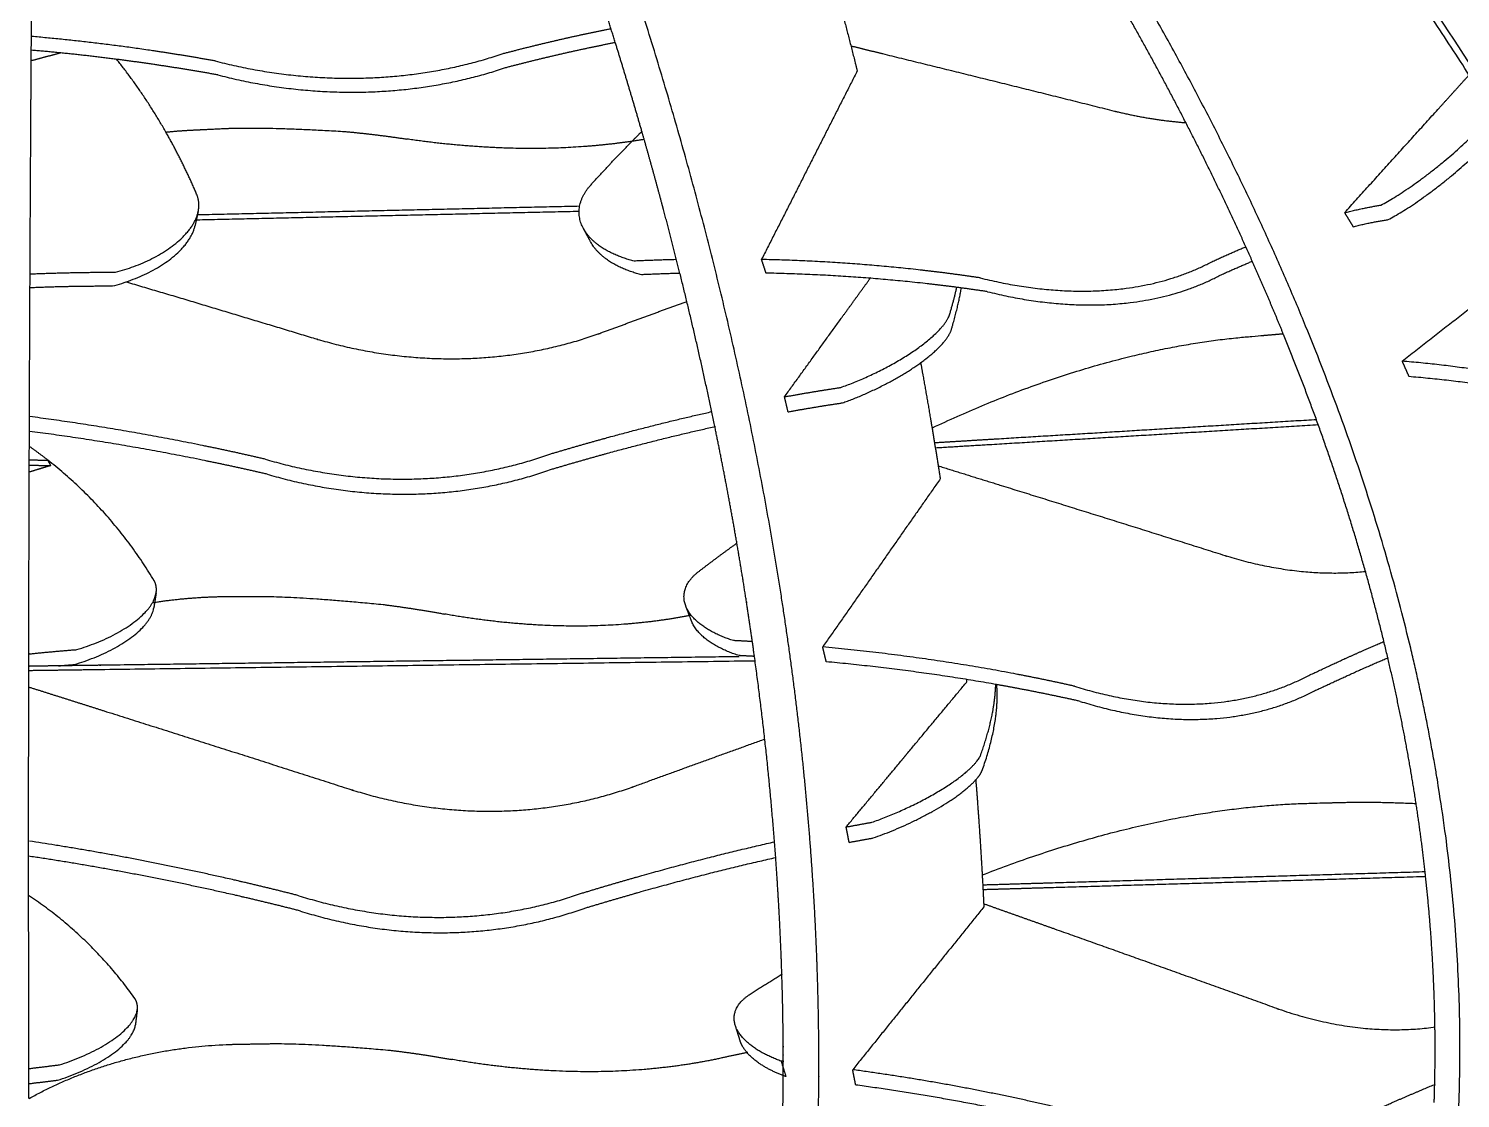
# Model space of a CAD drawing. Header units: metres. Extents: x -0.5 to 11.8, y -0.3 to 7.4.
# Drawn here: x 6.19 to 6.947, y 5.138 to 5.704 of the extents above; entities that cross this region are included whole.
import ezdxf

# ---------------------------------------------------------------- set-up
doc = ezdxf.new("R2010")
doc.units = ezdxf.units.M
doc.header["$MEASUREMENT"] = 0
doc.layers.add('ΣΧΕΔΙΑ', color=140, linetype='Continuous')

msp = doc.modelspace()

# ---------------------------------------------------------------- linework, layer by layer
at = {"layer": 'ΣΧΕΔΙΑ'}
for points, weights, degree in [([(7.05746, 5.47379), (6.95143, 5.74423), (6.72159, 5.99057), (6.49297, 6.15838)], [9.20112564949, 9.23389462742, 9.26578154278, 9.28862704031], 3), ([(6.58797, 5.40352), (6.54722, 5.666), (6.44703, 5.92658), (6.34191, 6.12004)], [10.1652441462, 10.0903031654, 9.85709515238, 9.61318551328], 3), ([(6.92077, 5.37602), (6.8779, 5.55503), (6.78546, 5.72993), (6.67302, 5.88365)], [9.74329590959, 9.73110952285, 9.67744523518, 9.60541447243], 3), ([(6.50013, 5.69646), (6.49405, 5.71597), (6.48775, 5.73532), (6.48123, 5.75449)], [10.0330313312, 10.0193755464, 10.0050966454, 9.99026533578], 3), ([(6.19134, 5.69232), (6.19143, 5.70556), (6.19152, 5.71873), (6.19161, 5.73183)], [10.1505659956, 10.1394272749, 10.1279569882, 10.1161813534], 3), ([(6.837, 5.58076), (6.81528, 5.62958), (6.79052, 5.67755), (6.76338, 5.7243)], [9.73746851796, 9.72585244344, 9.71163731799, 9.69534687801], 3), ([(6.51421, 5.64938), (6.50968, 5.66517), (6.50498, 5.68086), (6.50013, 5.69646)], [10.0646115995, 10.0545088933, 10.0439700231, 10.0330313312], 3), ([(6.62473, 5.69462), (6.63027, 5.69326), (6.63583, 5.6919), (6.64138, 5.69053)], [10.3468161628, 10.3416249949, 10.3364338273, 10.3312426601], 3), ([(6.19097, 5.63023), (6.19108, 5.65107), (6.19121, 5.67178), (6.19134, 5.69232)], [10.2000351455, 10.1844132981, 10.167890699, 10.1505659956], 3), ([(6.23652, 5.68748), (6.21398, 5.69038), (6.1915, 5.6923)], [10.2306476134, 10.2117974029, 10.2035858951], 2), ([(6.20692, 5.69087), (6.2018, 5.68951), (6.19669, 5.68815), (6.19158, 5.68679)], [10.5296573678, 10.5292232161, 10.5287890644, 10.5283549129], 3), ([(6.2625, 5.64903), (6.25079, 5.6696), (6.23648, 5.68749)], [10.1538746453, 10.0506019389, 10.0114869126], 2), ([(6.28855, 5.68662), (6.36852, 5.66593), (6.44082, 5.69055)], [10.2446346709, 9.64796441156, 10.1843980483], 2), ([(6.64138, 5.69053), (6.68198, 5.68055), (6.72288, 5.6705), (6.76409, 5.66014)], [10.3312426601, 10.2934605951, 10.2556785355, 10.2180824785], 3), ([(6.28991, 5.67925), (6.36982, 5.65857), (6.44208, 5.68313)], [10.2517713986, 9.65469089821, 10.1915347759], 2), ([(6.62808, 5.68137), (6.61559, 5.65676), (6.60301, 5.63196)], [10.3208744086, 10.2812368696, 10.2415993306], 2), ([(6.93591, 5.66184), (6.94382, 5.67059), (6.95171, 5.67932)], [9.79379452453, 9.80163050347, 9.80946648242], 2), ([(6.76409, 5.66014), (6.76474, 5.65998), (6.7654, 5.65982)], [10.2180824785, 10.2174354972, 10.2168813502], 2), ([(6.76547, 5.65981), (6.78409, 5.65534), (6.80197, 5.654)], [10.205474205, 10.0353109898, 9.94578963565], 2), ([(6.88577, 5.6064), (6.9109, 5.63419), (6.93591, 5.66184)], [9.7444220172, 9.76910827086, 9.79379452453], 2), ([(6.90502, 5.61037), (6.94077, 5.62947), (6.96405, 5.65886)], [9.67869725663, 6.79863666423, 9.65449346174], 2), ([(6.27901, 5.61565), (6.27163, 5.63302), (6.2625, 5.64903)], [10.3579828479, 10.2357605881, 10.1538746453], 2), ([(6.35719, 5.64932), (6.37342, 5.64784), (6.38996, 5.64532)], [10.1307275912, 10.0070182093, 9.92033134733], 2), ([(6.50909, 5.64424), (6.5117, 5.64689), (6.51435, 5.64951)], [10.1163091569, 10.1003928372, 10.0853901316], 2), ([(6.52493, 5.61077), (6.52147, 5.62369), (6.5179, 5.63657), (6.51421, 5.64938)], [10.0883641895, 10.0807478752, 10.0728238385, 10.0646115995], 3), ([(6.90893, 5.60275), (6.94468, 5.6218), (6.96794, 5.6512)], [9.68364970295, 6.8021385726, 9.65944590806], 2), ([(6.48664, 5.62044), (6.4976, 5.63262), (6.50909, 5.64424)], [10.2751001652, 10.1867557945, 10.1163091569], 2), ([(6.19033, 5.49081), (6.19049, 5.53777), (6.19071, 5.58435), (6.19097, 5.63023)], [10.2894202975, 10.2647455806, 10.2345945175, 10.2000351455], 3), ([(6.60301, 5.63196), (6.5903, 5.60689), (6.57748, 5.58164)], [10.2415993306, 10.2018560338, 10.162112737], 2), ([(6.48329, 5.59803), (6.47716, 5.60934), (6.48664, 5.62044)], [8.73778617887, 8.79886204427, 10.2751001652], 2), ([(6.27956, 5.60683), (6.28059, 5.61148), (6.27901, 5.61565)], [9.34386814159, 9.71941759934, 10.3579828479], 2), ([(6.52566, 5.60803), (6.52542, 5.60894), (6.52517, 5.60986), (6.52493, 5.61077)], [10.0899701585, 10.089436369, 10.0889010437, 10.0883641895], 3), ([(6.88577, 5.6064), (6.89596, 5.60899), (6.90502, 5.61037)], [9.71550742327, 9.69113259561, 9.67869725663], 2), ([(6.23591, 5.5749), (6.27473, 5.58509), (6.27956, 5.60683)], [10.3004758705, 7.91292548952, 9.34386814159], 2), ([(6.27956, 5.60683), (6.27875, 5.6032), (6.27795, 5.59958)], [9.34386814159, 9.34710798785, 9.35034783411], 2), ([(6.48107, 5.60703), (6.37954, 5.60474), (6.27881, 5.60247)], [10.4590710077, 10.5001717058, 10.5412724039], 2), ([(6.48134, 5.60978), (6.37989, 5.60748), (6.27922, 5.6052)], [10.4682915146, 10.5094004253, 10.550509336], 2), ([(6.53435, 5.57432), (6.53154, 5.5856), (6.52864, 5.59684), (6.52566, 5.60803)], [10.1089594485, 10.1028705685, 10.0965365632, 10.0899701585], 3), ([(6.88577, 5.6064), (6.88729, 5.60394), (6.88881, 5.60147), (6.89033, 5.599)], [9.7444220172, 9.74536854812, 9.74631468919, 9.74726043961], 3), ([(6.89033, 5.599), (6.90016, 5.60144), (6.90893, 5.60275)], [9.71887668794, 9.69567143542, 9.68364970295], 2), ([(6.23432, 5.56764), (6.27312, 5.57782), (6.27795, 5.59958)], [10.3076473375, 7.91843314748, 9.35034783411], 2), ([(6.48719, 5.59083), (6.48524, 5.59443), (6.48329, 5.59803)], [8.74201392615, 8.73990005251, 8.73778617887], 2), ([(6.51012, 5.58079), (6.48987, 5.58589), (6.48329, 5.59803)], [10.1917181082, 8.67318733464, 8.73778617887], 2), ([(6.51402, 5.57357), (6.49378, 5.57868), (6.48719, 5.59083)], [10.1966705545, 8.67739418087, 8.74201392615], 2), ([(6.81617, 5.58075), (6.82515, 5.58485), (6.83368, 5.58843)], [9.93173312823, 9.90797973992, 9.88986507553], 2), ([(6.91621, 5.52786), (6.94482, 5.55022), (6.97326, 5.57245), (7.00155, 5.59456)], [9.7595043346, 9.78646860509, 9.81343287558, 9.84039714607], 3), ([(6.53253, 5.58158), (6.52134, 5.58131), (6.51012, 5.58079)], [10.1649496331, 10.1770143716, 10.1917181082], 2), ([(6.57989, 5.57443), (6.57909, 5.57683), (6.57829, 5.57923), (6.57748, 5.58164)], [10.1678007804, 10.165905382, 10.1640093672, 10.162112737], 3), ([(6.69318, 5.5719), (6.76603, 5.55378), (6.81617, 5.58075)], [10.0917552194, 9.45050995889, 9.93173312823], 2), ([(6.82003, 5.57334), (6.82878, 5.57732), (6.83711, 5.5808)], [9.93668557455, 9.91353385963, 9.89574103732], 2), ([(6.85335, 5.54241), (6.84811, 5.55524), (6.84266, 5.56803), (6.837, 5.58076)], [9.74602511292, 9.7433562502, 9.740500946, 9.73746851796], 3), ([(6.19067, 5.57401), (6.21341, 5.57498), (6.23591, 5.5749)], [10.2869433795, 10.2881012875, 10.3004758705], 2), ([(6.53436, 5.5743), (6.52421, 5.57404), (6.51402, 5.57357)], [10.1721457535, 10.183320578, 10.1966705545], 2), ([(6.55279, 5.49328), (6.54719, 5.52046), (6.54102, 5.5475), (6.53435, 5.57432)], [10.1481475911, 10.1365922996, 10.1234721472, 10.1089594485], 3), ([(6.69704, 5.56461), (6.76988, 5.54646), (6.82003, 5.57334)], [10.0967076658, 9.45517772343, 9.93668557455], 2), ([(6.19064, 5.56683), (6.19078, 5.56683), (6.19092, 5.56684)], [10.2941841044, 10.2941934996, 10.2942033131], 2), ([(6.19092, 5.56684), (6.21273, 5.56772), (6.23432, 5.56764)], [10.2942033131, 10.2957474682, 10.3076473375], 2), ([(6.61957, 5.55043), (6.6274, 5.56126), (6.6352, 5.57204)], [10.2766176491, 10.3007272598, 10.3248368704], 2), ([(6.6769, 5.55239), (6.67916, 5.55986), (6.68073, 5.56691)], [10.1750192858, 10.1095435659, 10.0571438097], 2), ([(6.67777, 5.54425), (6.6813, 5.55593), (6.68315, 5.56659)], [10.1802596784, 10.0782915423, 10.0080094182], 2), ([(6.69704, 5.56461), (6.68893, 5.56583), (6.68073, 5.56691)], [10.0967076658, 10.1008112551, 10.1064706946], 2), ([(6.58961, 5.50902), (6.60466, 5.52982), (6.61957, 5.55043)], [10.1854306791, 10.2310241641, 10.2766176491], 2), ([(6.61939, 5.51398), (6.66969, 5.53181), (6.6769, 5.55239)], [10.1471623661, 7.1531777257, 10.1750192858], 2), ([(6.34312, 5.53931), (6.41971, 5.51695), (6.49106, 5.54227)], [10.5466478047, 9.94888553041, 10.4864440563], 2), ([(6.66162, 5.52702), (6.67518, 5.53685), (6.67777, 5.54425)], [8.68239599453, 8.83939661602, 10.1802596784], 2), ([(6.90867, 5.371), (6.8951, 5.42869), (6.87638, 5.48587), (6.85352, 5.54197)], [9.76960004224, 9.76586502327, 9.75777625586, 9.74611471342], 3), ([(6.62029, 5.50583), (6.64389, 5.51419), (6.66162, 5.52702)], [10.1524027587, 8.48539180173, 8.68239599453], 2), ([(6.91621, 5.52786), (6.91738, 5.52522), (6.91854, 5.52258), (6.9197, 5.51994)], [9.7595043346, 9.76012822238, 9.76075187739, 9.76137529948], 3), ([(6.58961, 5.50902), (6.60475, 5.51179), (6.61939, 5.51398)], [10.1588514254, 10.1491983044, 10.1471623661], 2), ([(6.59148, 5.50108), (6.59054, 5.50505), (6.58961, 5.50902)], [10.1895003228, 10.1874655009, 10.1854306791], 2), ([(6.59148, 5.50108), (6.60612, 5.50373), (6.62029, 5.50583)], [10.1634791598, 10.1543658997, 10.1524027587], 2), ([(6.8711, 5.49691), (6.78486, 5.49168), (6.7005, 5.48656)], [10.1682158971, 10.2817365087, 10.3952571203], 2), ([(6.1903, 5.48281), (6.19031, 5.48548), (6.19032, 5.48815), (6.19033, 5.49081)], [10.2935770679, 10.2922093234, 10.2908236678, 10.2894202975], 3), ([(6.56445, 5.43165), (6.5609, 5.45227), (6.55701, 5.47282), (6.55279, 5.49328)], [10.1715415564, 10.1646823383, 10.156859733, 10.1481475911], 3), ([(6.66763, 5.49262), (6.66913, 5.48366), (6.67058, 5.47466), (6.67198, 5.46563)], [10.4071547534, 10.4101698232, 10.4130370658, 10.4157511211], 3), ([(6.8719, 5.49414), (6.78328, 5.48879), (6.69665, 5.48356)], [10.1556620701, 10.2721898131, 10.3887175562], 2), ([(6.19003, 5.38007), (6.19009, 5.41447), (6.19018, 5.44876), (6.1903, 5.48281)], [10.3368697489, 10.3256455446, 10.3110774513, 10.2935770679], 3), ([(6.20012, 5.47552), (6.19544, 5.47919), (6.19059, 5.48261)], [10.0951880269, 10.0912601523, 10.0929615154], 2), ([(6.7005, 5.48656), (6.68469, 5.4856), (6.66895, 5.48464)], [10.3952571203, 10.4168056708, 10.4383542212], 2), ([(6.69665, 5.48356), (6.68302, 5.48274), (6.66945, 5.48192)], [10.3887175562, 10.4072837155, 10.4258498748], 2), ([(6.19061, 5.47568), (6.19536, 5.4756), (6.20012, 5.47552)], [10.6449928926, 10.6468305053, 10.6486681179], 2), ([(6.25631, 5.4118), (6.23398, 5.44897), (6.20012, 5.47552)], [10.4493943196, 10.123730467, 10.0951880269], 2), ([(6.20171, 5.47269), (6.20091, 5.4741), (6.20012, 5.47552)], [10.6397792084, 10.6442236631, 10.6486681179], 2), ([(6.315, 5.47607), (6.39315, 5.45297), (6.46553, 5.47872)], [10.3731296159, 9.76359263987, 10.3128929932], 2), ([(6.19027, 5.47287), (6.19599, 5.47278), (6.20171, 5.47269)], [10.6353583115, 10.6375687599, 10.6397792084], 2), ([(6.20171, 5.47269), (6.19798, 5.47156), (6.19425, 5.47043), (6.19052, 5.4693)], [10.6397792084, 10.6391621242, 10.63854504, 10.6379279559], 3), ([(6.31604, 5.46812), (6.39415, 5.44502), (6.46649, 5.47072)], [10.3783700085, 9.76853179861, 10.3181333858], 2), ([(6.67092, 5.47252), (6.68201, 5.46907), (6.69312, 5.46561), (6.70426, 5.46215)], [10.4322934698, 10.4207635937, 10.4092337185, 10.3977038451], 3), ([(6.67198, 5.46563), (6.65666, 5.44372), (6.64119, 5.4216)], [10.4157511211, 10.3675270686, 10.3193030161], 2), ([(6.70426, 5.46215), (6.74336, 5.44998), (6.78277, 5.43771), (6.82248, 5.42511)], [10.3977038451, 10.3573955429, 10.3170872465, 10.2769238775], 3), ([(6.54364, 5.41615), (6.55388, 5.42409), (6.56445, 5.43165)], [10.3339329956, 10.2603537502, 10.1994855249], 2), ([(6.56958, 5.40017), (6.56796, 5.41068), (6.56625, 5.42118), (6.56445, 5.43165)], [10.1812508519, 10.1782701483, 10.175030477, 10.1715415564], 3), ([(6.64119, 5.4216), (6.62558, 5.39928), (6.60982, 5.37674)], [10.3193030161, 10.2710789637, 10.2228549112], 2), ([(6.82248, 5.42511), (6.82312, 5.42491), (6.82375, 5.42472)], [10.2769238775, 10.2762366541, 10.2756434917], 2), ([(6.82382, 5.4247), (6.86187, 5.41311), (6.89688, 5.41667)], [10.2641666073, 9.90644864121, 9.9016040556], 2), ([(6.5374, 5.39844), (6.53373, 5.40807), (6.54364, 5.41615)], [8.79646913099, 8.93066139673, 10.3339329956], 2), ([(6.25735, 5.40539), (6.25789, 5.40885), (6.25631, 5.4118)], [9.49046687569, 9.8586673244, 10.4493943196], 2), ([(6.21541, 5.37535), (6.2545, 5.38708), (6.25735, 5.40539)], [10.3823207609, 7.92492287078, 9.49046687569], 2), ([(6.25658, 5.40045), (6.25635, 5.39898), (6.25613, 5.39752)], [9.49347038608, 9.4943634745, 9.49525656292], 2), ([(6.25735, 5.40539), (6.25697, 5.40292), (6.25658, 5.40045)], [9.4904668757, 9.49196863089, 9.49347038608], 2), ([(6.37744, 5.39918), (6.39351, 5.39714), (6.40985, 5.39415)], [10.2181302479, 10.0930363924, 10.0051979207], 2), ([(6.54041, 5.39053), (6.5389, 5.39448), (6.5374, 5.39844)], [8.79949702478, 8.79798307789, 8.79646913099], 2), ([(6.56988, 5.40023), (6.5697, 5.40019), (6.56951, 5.40015)], [10.0628192573, 10.0613908617, 10.0599701245], 2), ([(6.57373, 5.3718), (6.57242, 5.38127), (6.57104, 5.39073), (6.56958, 5.40017)], [10.1886538748, 10.1864001434, 10.1839301164, 10.1812508519], 3), ([(6.60665, 5.21448), (6.60415, 5.27775), (6.59768, 5.34098), (6.58797, 5.40352)], [10.1897997741, 10.1921339084, 10.1832647649, 10.1652441462], 3), ([(6.2142, 5.36746), (6.25327, 5.37918), (6.25613, 5.39752)], [10.3875858928, 7.92893951354, 9.49525656291], 2), ([(6.56258, 5.38011), (6.54355, 5.38616), (6.53811, 5.39684)], [10.2438113839, 8.74957764042, 8.78301137338], 2), ([(6.5656, 5.37217), (6.54489, 5.37877), (6.54041, 5.39053)], [10.2473546843, 8.64125325352, 8.79949702478], 2), ([(6.19, 5.36528), (6.19001, 5.37021), (6.19002, 5.37514), (6.19003, 5.38007)], [10.3414911773, 10.3400202813, 10.3384794005, 10.3368697489], 3), ([(6.57271, 5.37956), (6.56765, 5.37986), (6.56258, 5.38011)], [10.230794826, 10.23703318, 10.2438113839], 2), ([(6.61169, 5.36889), (6.61107, 5.37151), (6.61044, 5.37413), (6.60982, 5.37674)], [10.226960126, 10.2255921308, 10.2242237258, 10.2228549112], 3), ([(6.57414, 5.36929), (6.39965, 5.36697), (6.2275, 5.36468)], [10.5185476844, 10.5895312587, 10.660514833], 2), ([(6.57374, 5.37173), (6.56967, 5.37196), (6.5656, 5.37217)], [10.2368049422, 10.2419053664, 10.2473546843], 2), ([(6.58496, 5.26553), (6.58238, 5.30103), (6.57859, 5.33647), (6.57374, 5.37173)], [10.2044800275, 10.202460737, 10.1970692548, 10.188671304], 3), ([(6.70166, 5.35687), (6.65764, 5.36468), (6.61169, 5.36889)], [10.162939669, 10.1573428505, 10.196685905], 2), ([(6.92361, 5.29399), (6.9197, 5.31974), (6.91469, 5.34543), (6.90867, 5.371)], [9.77193239736, 9.77205629113, 9.77125614604, 9.76960004224], 3), ([(6.18999, 5.3553), (6.18999, 5.35863), (6.19, 5.36195), (6.19, 5.36528)], [10.3443707815, 10.3434429815, 10.3424829893, 10.3414911773], 3), ([(6.2275, 5.36468), (6.20873, 5.36443), (6.19, 5.36418)], [10.660514833, 10.6683079479, 10.6761010627], 2), ([(6.20564, 5.36675), (6.20993, 5.36712), (6.2142, 5.36746)], [10.383033381, 10.385104589, 10.3875858928], 2), ([(6.74298, 5.35599), (6.81328, 5.33389), (6.86619, 5.36134)], [10.1384760712, 9.49047270274, 9.97845398004], 2), ([(6.18993, 5.26612), (6.18992, 5.2959), (6.18994, 5.32565), (6.18999, 5.3553)], [10.3612479157, 10.3583581231, 10.3526444379, 10.3443707815], 3), ([(6.1902, 5.35551), (6.20339, 5.35133), (6.2166, 5.34715), (6.22981, 5.34296)], [10.6806584916, 10.6774939636, 10.6743294367, 10.6711649128], 3), ([(6.6544, 5.32022), (6.67025, 5.33928), (6.68596, 5.35816)], [10.3421031352, 10.3912069358, 10.4403107364], 2), ([(6.68581, 5.35958), (6.68586, 5.35911), (6.68591, 5.35863), (6.68596, 5.35816)], [10.4400891402, 10.4401634652, 10.4402373309, 10.4403107364], 3), ([(6.69344, 5.31978), (6.70083, 5.34043), (6.70134, 5.35693)], [10.2583597878, 10.0543519234, 9.97806221289], 2), ([(6.69417, 5.31149), (6.70355, 5.33775), (6.70185, 5.35715)], [10.2625885484, 10.0050816425, 9.95091960388], 2), ([(6.74596, 5.34798), (6.81626, 5.32582), (6.86918, 5.35319)], [10.1420193717, 9.49381232342, 9.98199728048], 2), ([(6.6358, 5.28402), (6.68601, 5.30171), (6.69344, 5.31978)], [10.2262796891, 7.21059677039, 10.2583597878], 2), ([(6.69099, 5.30671), (6.69328, 5.30932), (6.69417, 5.31149)], [9.43320359466, 9.76813185013, 10.2625885484], 2), ([(6.36172, 5.30089), (6.43732, 5.27743), (6.50862, 5.30248)], [10.6278578585, 10.0227114499, 10.5676535613], 2), ([(6.63656, 5.27572), (6.67594, 5.28958), (6.69099, 5.30671)], [10.2305084497, 7.70284122323, 9.43320359466], 2), ([(6.69075, 5.30644), (6.69223, 5.28796), (6.69348, 5.2694), (6.69446, 5.2508)], [10.4464462224, 10.4479597425, 10.448744013, 10.4487604998], 3), ([(6.92837, 5.25793), (6.92702, 5.26997), (6.92544, 5.28198), (6.92361, 5.29399)], [9.7711505745, 9.77161636084, 9.77187467325, 9.77193239736], 3), ([(6.62224, 5.28155), (6.62908, 5.28284), (6.6358, 5.28402)], [10.2293720298, 10.2270147848, 10.2262796891], 2), ([(6.6238, 5.27341), (6.63023, 5.27461), (6.63656, 5.27572)], [10.233326346, 10.2311975963, 10.2305084497], 2), ([(6.18993, 5.24342), (6.18993, 5.25099), (6.18993, 5.25856), (6.18993, 5.26612)], [10.3628989259, 10.3625336151, 10.3619818373, 10.3612479157], 3), ([(6.58823, 5.20368), (6.58756, 5.22431), (6.58646, 5.24494), (6.58496, 5.26553)], [10.2045178863, 10.2056880228, 10.2056515944, 10.2044800275], 3), ([(6.92868, 5.25525), (6.82667, 5.25223), (6.72726, 5.2493)], [10.1372402758, 10.2703945153, 10.4035487548], 2), ([(6.92838, 5.25779), (6.82857, 5.25481), (6.73126, 5.2519)], [10.1494904751, 10.2798888328, 10.4102871905], 2), ([(6.92866, 5.25525), (6.92856, 5.25614), (6.92847, 5.25704), (6.92837, 5.25793)], [9.77104308973, 9.77108006984, 9.77111589714, 9.7711505745], 3), ([(6.93359, 5.17564), (6.93321, 5.20221), (6.93153, 5.22876), (6.92866, 5.25525)], [9.7646698569, 9.76785016792, 9.76995012704, 9.77104308973], 3), ([(6.69446, 5.2508), (6.69466, 5.24696), (6.69485, 5.24313), (6.69503, 5.23929)], [10.4487604998, 10.4487638991, 10.4487346583, 10.4486724395], 3), ([(6.73126, 5.2519), (6.71285, 5.25135), (6.69453, 5.2508)], [10.4102871905, 10.4353325534, 10.4603779164], 2), ([(6.72726, 5.2493), (6.71099, 5.24882), (6.6948, 5.24834)], [10.4035487548, 10.4256663711, 10.4477839874], 2), ([(6.24619, 5.19065), (6.22352, 5.22291), (6.18993, 5.24535)], [10.4753278077, 10.1575143924, 10.1269234612], 2), ([(6.19006, 5.15376), (6.18999, 5.18366), (6.18995, 5.21357), (6.18993, 5.24342)], [10.3582497593, 10.3628789828, 10.3643402022, 10.3628989259], 3), ([(6.33279, 5.24521), (6.40996, 5.22093), (6.48234, 5.2465)], [10.4477228235, 9.83097437192, 10.3874862008], 2), ([(6.69503, 5.23929), (6.67796, 5.21809), (6.66072, 5.19668)], [10.4486724395, 10.3951300401, 10.3415876407], 2), ([(6.69522, 5.24089), (6.70799, 5.23635), (6.7208, 5.2318), (6.73364, 5.22724)], [10.4524851205, 10.4384920252, 10.4244989308, 10.4105058391], 3), ([(6.33366, 5.2371), (6.41079, 5.21282), (6.48315, 5.23834)], [10.4519515841, 9.83496005043, 10.3917149614], 2), ([(6.73364, 5.22724), (6.77202, 5.21358), (6.81072, 5.19982), (6.84971, 5.18571)], [10.4105058391, 10.3688622684, 10.3272187038, 10.2856988019], 3), ([(6.57088, 5.19277), (6.57958, 5.19842), (6.58849, 5.20383)], [10.344667174, 10.2848364819, 10.2334927358], 2), ([(6.58897, 5.16533), (6.58889, 5.17811), (6.58864, 5.1909), (6.58823, 5.20368)], [10.2009406334, 10.2026067384, 10.2037935076, 10.2045178863], 3), ([(6.66072, 5.19668), (6.64329, 5.17505), (6.62568, 5.15318)], [10.3415876407, 10.2880452414, 10.234502842], 2), ([(6.2474, 5.18505), (6.24779, 5.18811), (6.24619, 5.19065)], [9.53374144127, 9.89901458241, 10.4753278077], 2), ([(6.56359, 5.17673), (6.56076, 5.18584), (6.57088, 5.19277)], [8.8094203636, 8.96314489181, 10.344667174], 2), ([(6.20622, 5.15574), (6.24526, 5.16821), (6.2474, 5.18505)], [10.4040053363, 7.92688611291, 9.53374144127], 2), ([(6.2474, 5.18505), (6.24689, 5.18101), (6.24637, 5.17697)], [9.53374144127, 9.53567771315, 9.53761398502], 2), ([(6.84971, 5.18571), (6.85033, 5.18549), (6.85095, 5.18527)], [10.2856988019, 10.2849904092, 10.2843765149], 2), ([(6.85102, 5.18525), (6.89406, 5.17025), (6.93372, 5.17578)], [10.2728875442, 9.86162017946, 9.91513954705], 2), ([(6.2052, 5.14763), (6.24423, 5.1601), (6.24637, 5.17697)], [10.4082534203, 7.9301204163, 9.53761398502], 2), ([(6.56614, 5.16855), (6.56487, 5.17264), (6.56359, 5.17673)], [8.81181053676, 8.81061545018, 8.8094203636], 2), ([(6.58784, 5.15772), (6.5697, 5.16429), (6.56456, 5.17437)], [10.2515781658, 8.79257934094, 8.79017748118], 2), ([(6.38107, 5.16348), (6.39716, 5.16157), (6.41352, 5.15864)], [10.2042228136, 10.0793067614, 9.9915916359], 2), ([(6.56982, 5.16221), (6.56714, 5.16533), (6.56614, 5.16855)], [8.85181176486, 8.75878658435, 8.81181053676], 2), ([(6.58929, 5.16537), (6.58919, 5.16535), (6.58909, 5.16534)], [10.3478516512, 10.3472577212, 10.346664802], 2), ([(6.5702, 5.16228), (6.56345, 5.16097), (6.55647, 5.15939)], [10.0225933285, 9.97488786228, 9.9366839031], 2), ([(6.58929, 5.14992), (6.57606, 5.15494), (6.56982, 5.16221)], [10.1522801446, 9.07640134233, 8.85181176486], 2), ([(6.58784, 5.15772), (6.58912, 5.15361), (6.59039, 5.14951)], [10.2515781658, 10.2529760145, 10.2543738631], 2), ([(6.58935, 5.15756), (6.5886, 5.15764), (6.58784, 5.15772)], [10.2495425597, 10.2505543611, 10.2515781658], 2), ([(6.19006, 5.15285), (6.19006, 5.15315), (6.19006, 5.15346), (6.19006, 5.15376)], [10.3581068605, 10.3581548244, 10.3582024572, 10.3582497593], 3), ([(6.19014, 5.15377), (6.19819, 5.15481), (6.20622, 5.15574)], [10.3957902897, 10.3991746536, 10.4040053363], 2), ([(6.59039, 5.14951), (6.58984, 5.14971), (6.58929, 5.14992)], [10.2543738631, 10.2024031677, 10.1522801446], 2), ([(6.59777, 4.98212), (6.60395, 5.03761), (6.60751, 5.09357), (6.60779, 5.14939)], [10.1307717773, 10.1561402987, 10.1743567101, 10.1833744644], 3), ([(6.62726, 5.14509), (6.62647, 5.14914), (6.62568, 5.15318)], [10.2377732286, 10.2361380353, 10.234502842], 2), ([(6.19009, 5.13803), (6.19009, 5.14064), (6.19008, 5.14325), (6.19007, 5.14585)], [10.3555232928, 10.3560234388, 10.3564997266, 10.3569519023], 3), ([(6.19008, 5.1458), (6.19765, 5.14676), (6.2052, 5.14763)], [10.4004550551, 10.4037127982, 10.4082534203], 2), ([(6.69717, 5.13347), (6.6628, 5.14028), (6.62726, 5.14509)], [10.1691827195, 10.1767754504, 10.2113365386], 2)]:
    msp.add_rational_spline(points, weights, degree=degree, dxfattribs=at)
for points, weights, degree, knots in [([(7.05424, 4.85255), (7.09477, 4.95437), (7.21242, 5.44836), (6.8089, 5.93108), (6.49423, 6.16204)], [9.10025012549, 9.11125600109, 9.16609887427, 9.2274329088, 9.25874743432], 3, [4.063831, 4.063831, 4.063831, 4.063831, 4.475671, 6.002105, 6.002105, 6.002105, 6.002105]), ([(6.61847, 5.71862), (6.62061, 5.71054), (6.62385, 5.69815), (6.627, 5.68569), (6.62808, 5.68137)], [10.298811693, 10.3037714069, 10.3112073428, 10.3184110915, 10.3208744086], 3, [7.40753734, 7.40753734, 7.40753734, 7.40753734, 7.44710066, 7.46802211, 7.46802211, 7.46802211, 7.46802211]), ([(6.44082, 5.69055), (6.45546, 5.69441), (6.46988, 5.69774), (6.48399, 5.70099), (6.49785, 5.70372)], [10.1843980483, 10.1677593327, 10.1571242598, 10.1280742819, 10.104801398], 2, [2.7549118, 2.7549118, 2.7549118, 2.8346643, 2.8346643, 2.912578, 2.912578, 2.912578]), ([(6.28855, 5.68662), (6.27171, 5.68965), (6.25485, 5.69214), (6.22315, 5.69682), (6.19155, 5.69957)], [10.2446346709, 10.2403772812, 10.2420740516, 10.2090543132, 10.1970260522], 2, [2.7549118, 2.7549118, 2.7549118, 2.8346643, 2.8346643, 2.984366, 2.984366, 2.984366]), ([(6.44208, 5.68313), (6.45671, 5.68698), (6.47112, 5.69029), (6.48581, 5.69367), (6.50024, 5.69648)], [10.1915347759, 10.174893629, 10.1642609874, 10.1339884875, 10.1099899394], 2, [2.7549118, 2.7549118, 2.7549118, 2.8346643, 2.8346643, 2.9158269, 2.9158269, 2.9158269]), ([(6.28991, 5.67925), (6.27309, 5.68227), (6.25623, 5.68476), (6.24638, 5.68621), (6.23652, 5.68748)], [10.2517713986, 10.2475115775, 10.2492107792, 10.238907778, 10.2306476134], 2, [2.7549118, 2.7549118, 2.7549118, 2.8346643, 2.8346643, 2.8813458, 2.8813458, 2.8813458]), ([(6.26268, 5.64905), (6.26946, 5.64975), (6.27631, 5.65008), (6.28447, 5.65048), (6.29262, 5.65088), (6.31381, 5.65191), (6.35719, 5.64932)], [10.6724758669, 10.7437358319, 10.8231812584, 10.8295597638, 10.8359382693, 10.5310815447, 10.3180888505], 2, [3.7697694, 3.7697694, 3.7697694, 3.7990306, 3.7990306, 3.8560209, 3.8560209, 3.9482049, 3.9482049, 3.9482049]), ([(6.51548, 5.64515), (6.4997, 5.6425), (6.48269, 5.64086), (6.44054, 5.63985), (6.41485, 5.64166), (6.38996, 5.64532)], [10.8423659129, 10.85723577, 10.8685755092, 10.8862732029, 10.8887955727, 10.8831165642], 3, [0.1428355, 0.1428355, 0.1428355, 0.1428355, 0.5003374, 0.5003374, 1.0008429, 1.0008429, 1.0008429, 1.0008429]), ([(6.69318, 5.5719), (6.67722, 5.5743), (6.66097, 5.57612), (6.61992, 5.58072), (6.57748, 5.58164)], [10.0917552194, 10.0998326051, 10.113932214, 10.1013412053, 10.1270517521], 2, [2.7549118, 2.7549118, 2.7549118, 2.8346643, 2.8346643, 3.0365288, 3.0365288, 3.0365288]), ([(6.68073, 5.56691), (6.67282, 5.56794), (6.66483, 5.56884), (6.62308, 5.57354), (6.57989, 5.57443)], [10.1064706946, 10.1119488038, 10.1188846603, 10.1060545557, 10.1328949217], 2, [2.7954373, 2.7954373, 2.7954373, 2.8346643, 2.8346643, 3.0400466, 3.0400466, 3.0400466]), ([(6.24174, 5.5698), (6.27501, 5.55986), (6.30832, 5.54988), (6.34164, 5.53975), (6.3421, 5.53961), (6.34257, 5.53947), (6.34304, 5.53933)], [10.5780233663, 10.5715328171, 10.5650593637, 10.5586556378, 10.5585316151, 10.5584398961, 10.5583804808], 3, [-0.1615249, -0.1615249, -0.1615249, -0.1615249, -0.0055401, -0.0055401, -0.0055401, -0.0001757, -0.0001757, -0.0001757, -0.0001757]), ([(6.49113, 5.5423), (6.49157, 5.54245), (6.49201, 5.54261), (6.49245, 5.54277), (6.50762, 5.54837), (6.52282, 5.55394), (6.53806, 5.5595)], [10.4981179772, 10.4978071096, 10.4975291541, 10.4972841108, 10.4876556334, 10.4780346954, 10.468418527], 3, [2.79426152, 2.79426152, 2.79426152, 2.79426152, 2.79966146, 2.79966146, 2.79966146, 2.87550941, 2.87550941, 2.87550941, 2.87550941]), ([(6.66791, 5.49267), (6.75513, 5.53393), (6.83414, 5.54075), (6.84369, 5.54157), (6.85325, 5.5424), (6.8533, 5.5424), (6.85335, 5.54241)], [9.90874106037, 9.88636086408, 10.5520946151, 10.5513164639, 10.5505383126, 10.549878967, 10.5492199445], 2, [3.5270487, 3.5270487, 3.5270487, 3.7990306, 3.7990306, 3.8560209, 3.8560209, 3.8562141, 3.8562141, 3.8562141]), ([(6.66162, 5.52702), (6.66281, 5.5205), (6.66485, 5.50905), (6.66681, 5.49756), (6.66763, 5.49262)], [10.394821142, 10.3973068711, 10.4015213212, 10.4054969275, 10.4071547534], 3, [7.71249205, 7.71249205, 7.71249205, 7.71249205, 7.74288218, 7.76564407, 7.76564407, 7.76564407, 7.76564407]), ([(7.00953, 5.51221), (6.99828, 5.51524), (6.98641, 5.51777), (6.95351, 5.52477), (6.91622, 5.52786)], [9.60718568563, 9.62505414302, 9.64897694486, 9.66487431976, 9.72718539957], 2, [2.7549118, 2.7549118, 2.7549118, 2.8346643, 2.8346643, 3.0570025, 3.0570025, 3.0570025]), ([(7.0141, 5.50384), (7.00285, 5.50689), (6.99097, 5.50943), (6.95762, 5.51658), (6.91978, 5.5197)], [9.60781415244, 9.62568239573, 9.64960541167, 9.66570456249, 9.72942270112], 2, [2.7549118, 2.7549118, 2.7549118, 2.8346643, 2.8346643, 3.0598628, 3.0598628, 3.0598628]), ([(6.315, 5.47607), (6.29851, 5.47987), (6.28197, 5.48325), (6.23615, 5.49259), (6.19051, 5.49857)], [10.3731296159, 10.3697664693, 10.372329771, 10.3254142116, 10.3237928352], 2, [2.7549118, 2.7549118, 2.7549118, 2.8346643, 2.8346643, 3.0551278, 3.0551278, 3.0551278]), ([(6.46553, 5.47872), (6.48013, 5.48309), (6.4945, 5.48705), (6.52341, 5.495), (6.55114, 5.50119)], [10.3128929932, 10.2971485207, 10.2873799792, 10.2290560602, 10.1948983563], 2, [2.7549118, 2.7549118, 2.7549118, 2.8346643, 2.8346643, 2.99442, 2.99442, 2.99442]), ([(6.31604, 5.46812), (6.29955, 5.47192), (6.28302, 5.47529), (6.23658, 5.48477), (6.19033, 5.49077)], [10.3783700085, 10.3750050765, 10.3775701635, 10.3299713267, 10.3289792442], 2, [2.7549118, 2.7549118, 2.7549118, 2.8346643, 2.8346643, 3.0582321, 3.0582321, 3.0582321]), ([(6.46649, 5.47072), (6.48109, 5.47509), (6.49545, 5.47903), (6.52486, 5.4871), (6.55306, 5.49334)], [10.3181333858, 10.302387128, 10.2926203718, 10.233246312, 10.1989174624], 2, [2.7549118, 2.7549118, 2.7549118, 2.8346643, 2.8346643, 2.9972513, 2.9972513, 2.9972513]), ([(6.25567, 5.40023), (6.27609, 5.40345), (6.29735, 5.40344), (6.30543, 5.40344), (6.31351, 5.40343), (6.33452, 5.40342), (6.37744, 5.39918)], [10.5021170859, 10.6708373529, 10.917654962, 10.9240224901, 10.9303900181, 10.6227075276, 10.4071079629], 2, [3.7088472, 3.7088472, 3.7088472, 3.7990306, 3.7990306, 3.8560209, 3.8560209, 3.9482049, 3.9482049, 3.9482049]), ([(6.53997, 5.39342), (6.5227, 5.39005), (6.50383, 5.38808), (6.45989, 5.38746), (6.43445, 5.38976), (6.40985, 5.39415)], [10.9296021269, 10.9468114574, 10.9598346105, 10.9784215554, 10.9812877203, 10.9762195844], 3, [0.0997138, 0.0997138, 0.0997138, 0.0997138, 0.5003374, 0.5003374, 1.0008429, 1.0008429, 1.0008429, 1.0008429]), ([(6.74298, 5.35599), (6.72741, 5.35948), (6.7115, 5.36251), (6.66195, 5.37194), (6.60982, 5.37674)], [10.1384760712, 10.1472497061, 10.1619979684, 10.148209828, 10.1921748255], 2, [2.7549118, 2.7549118, 2.7549118, 2.8346643, 2.8346643, 3.083579, 3.083579, 3.083579]), ([(6.86619, 5.36134), (6.876, 5.36601), (6.88528, 5.37023), (6.89636, 5.37527), (6.90664, 5.37964)], [9.97845398004, 9.9543359027, 9.93632390635, 9.89267999827, 9.85778798754], 2, [2.7549118, 2.7549118, 2.7549118, 2.8346643, 2.8346643, 2.9295573, 2.9295573, 2.9295573]), ([(6.89679, 4.8649), (6.92713, 4.96023), (6.95986, 5.13234), (6.93816, 5.30338), (6.92077, 5.37602)], [9.65681344489, 9.6941378917, 9.74383983077, 9.74824933655, 9.74329590959], 3, [4.067459, 4.067459, 4.067459, 4.067459, 4.4756707, 4.7846039, 4.7846039, 4.7846039, 4.7846039]), ([(6.19001, 5.37306), (6.19012, 5.37307), (6.19022, 5.37308), (6.19033, 5.37309), (6.19871, 5.37393), (6.20708, 5.37469), (6.21541, 5.37535)], [1, 1, 1, 1, 1.00024155003, 1.00059558398, 1.00106210187], 3, [3.13436921, 3.13436921, 3.13436921, 3.13436921, 3.13513513, 3.13513513, 3.13513513, 3.19625362, 3.19625362, 3.19625362, 3.19625362]), ([(6.5656, 5.37158), (6.45241, 5.37006), (6.3402, 5.36855), (6.22896, 5.36706), (6.22482, 5.36701), (6.22068, 5.36695), (6.21654, 5.3669), (6.21291, 5.36685), (6.20928, 5.3668), (6.20566, 5.36675)], [10.5316207507, 10.5776325986, 10.6236444465, 10.6696562944, 10.6696562944, 10.6696562944, 10.6696562944, 10.6696562944, 10.6696562944, 10.6696562944], 3, [1.2626878, 1.2626878, 1.2626878, 1.2626878, 1.8752825, 1.8752825, 1.8752825, 1.8981954, 1.8981954, 1.8981954, 1.9182647, 1.9182647, 1.9182647, 1.9182647]), ([(6.86918, 5.35319), (6.879, 5.35784), (6.88828, 5.36204), (6.899, 5.3669), (6.90897, 5.37112)], [9.98199728048, 9.957877996, 9.93986720679, 9.89763338914, 9.86359582855], 2, [2.7549118, 2.7549118, 2.7549118, 2.8346643, 2.8346643, 2.9264777, 2.9264777, 2.9264777]), ([(6.20566, 5.36675), (6.20054, 5.36668), (6.19543, 5.36661), (6.19032, 5.36655), (6.19022, 5.36654), (6.19011, 5.36654), (6.19, 5.36654)], [10.6793463836, 10.6814748528, 10.6836033219, 10.685731791, 10.685731791, 10.685731791, 10.685731791], 3, [1.9182866, 1.9182866, 1.9182866, 1.9182866, 1.94662468, 1.94662468, 1.94662468, 1.94721109, 1.94721109, 1.94721109, 1.94721109]), ([(6.74596, 5.34798), (6.7304, 5.35148), (6.71449, 5.35451), (6.7081, 5.35573), (6.70166, 5.35687)], [10.1420193717, 10.1507917994, 10.1655412689, 10.1637589644, 10.162939669], 2, [2.7549118, 2.7549118, 2.7549118, 2.8346643, 2.8346643, 2.8668002, 2.8668002, 2.8668002]), ([(6.22981, 5.34296), (6.27323, 5.3292), (6.31673, 5.3154), (6.36025, 5.30135), (6.36071, 5.30121), (6.36117, 5.30106), (6.36164, 5.30092)], [10.6711649128, 10.6607507686, 10.6503366327, 10.640015908, 10.6398725523, 10.6397619167, 10.6396840012], 3, [-0.2121782, -0.2121782, -0.2121782, -0.2121782, -0.0055401, -0.0055401, -0.0055401, -0.0001757, -0.0001757, -0.0001757, -0.0001757]), ([(6.5087, 5.3025), (6.50914, 5.30266), (6.50958, 5.30281), (6.51002, 5.30297), (6.533, 5.31137), (6.55607, 5.31971), (6.57921, 5.32804)], [10.5794215034, 10.5791292526, 10.5788703358, 10.5786447529, 10.5650698973, 10.5515034015, 10.537940605], 3, [2.7942615, 2.7942615, 2.7942615, 2.7942615, 2.7996615, 2.7996615, 2.7996615, 2.9146526, 2.9146526, 2.9146526, 2.9146526]), ([(6.62224, 5.28155), (6.63682, 5.29907), (6.65127, 5.31645), (6.65283, 5.31833), (6.6544, 5.32022)], [10.2438955341, 10.2881719514, 10.3324483687, 10.337275752, 10.3421031352], 2, [0, 0, 0, 0.11158, 0.11158, 0.1237454, 0.1237454, 0.1237454]), ([(6.69426, 5.25619), (6.78593, 5.292), (6.86734, 5.29409), (6.87692, 5.29434), (6.88649, 5.29458), (6.90115, 5.29496), (6.92361, 5.29399)], [9.92502989208, 9.8855768556, 10.5699201025, 10.5691137762, 10.5683074498, 10.3811149669, 10.2197770529], 2, [3.5198302, 3.5198302, 3.5198302, 3.7990306, 3.7990306, 3.8560209, 3.8560209, 3.9107832, 3.9107832, 3.9107832]), ([(6.6238, 5.27341), (6.62335, 5.27577), (6.6229, 5.27812), (6.62257, 5.27983), (6.62224, 5.28155)], [10.247112156, 10.2461808698, 10.2452495835, 10.2445725588, 10.2438955341], 2, [0, 0, 0, 0.00740864, 0.00740864, 0.01279385, 0.01279385, 0.01279385]), ([(6.33279, 5.24521), (6.31649, 5.24937), (6.30014, 5.25314), (6.24506, 5.26585), (6.19031, 5.27404)], [10.4477228235, 10.4448739961, 10.4479571203, 10.3922123591, 10.4033895563], 2, [2.7549118, 2.7549118, 2.7549118, 2.8346643, 2.8346643, 3.102557, 3.102557, 3.102557]), ([(6.48234, 5.2465), (6.49693, 5.25096), (6.51127, 5.25503), (6.5489, 5.26572), (6.58443, 5.27371)], [10.3874862008, 10.3722560476, 10.3630073285, 10.288072933, 10.2541069648], 2, [2.7549118, 2.7549118, 2.7549118, 2.8346643, 2.8346643, 3.0426052, 3.0426052, 3.0426052]), ([(6.33366, 5.2371), (6.31737, 5.24126), (6.30102, 5.24503), (6.2453, 5.25788), (6.18993, 5.26609)], [10.4519515841, 10.4491013161, 10.4521858809, 10.395752846, 10.4078838841], 2, [2.7549118, 2.7549118, 2.7549118, 2.8346643, 2.8346643, 3.105758, 3.105758, 3.105758]), ([(6.48315, 5.23834), (6.49773, 5.24279), (6.51207, 5.24685), (6.54959, 5.25748), (6.58502, 5.26542)], [10.3917149614, 10.3764833676, 10.3672360891, 10.2924751366, 10.2584941375], 2, [2.7549118, 2.7549118, 2.7549118, 2.8346643, 2.8346643, 3.0420768, 3.0420768, 3.0420768]), ([(6.60779, 5.14939), (6.60779, 5.14965), (6.60789, 5.17136), (6.60749, 5.19306), (6.60665, 5.21448)], [10.1833744644, 10.1834164794, 10.1869112098, 10.1890097556, 10.1897997741], 3, [4.47453258, 4.47453258, 4.47453258, 4.47453258, 4.47567075, 4.56965537, 4.56965537, 4.56965537, 4.56965537]), ([(6.93319, 5.13581), (6.93342, 5.14243), (6.93371, 5.15571), (6.93368, 5.16898), (6.93359, 5.17564)], [9.75909481373, 9.76015602606, 9.76215181146, 9.76387394114, 9.7646698569], 3, [4.44788028, 4.44788028, 4.44788028, 4.44788028, 4.47567075, 4.50362406, 4.50362406, 4.50362406, 4.50362406]), ([(6.19028, 5.13804), (6.24021, 5.16567), (6.30089, 5.16668), (6.30898, 5.16681), (6.31706, 5.16695), (6.3381, 5.1673), (6.38107, 5.16348)], [10.1375793168, 10.2282662136, 10.902728164, 10.909095692, 10.91546322, 10.6082229128, 10.3929433195], 2, [3.5522776, 3.5522776, 3.5522776, 3.7990306, 3.7990306, 3.8560209, 3.8560209, 3.9482049, 3.9482049, 3.9482049]), ([(6.58202, 5.01265), (6.58632, 5.05829), (6.58904, 5.1093), (6.589, 5.16021), (6.58897, 5.16533)], [10.1591606419, 10.1778069517, 10.192885314, 10.2002742538, 10.2009406334], 3, [4.2748861, 4.2748861, 4.2748861, 4.2748861, 4.4756707, 4.49812, 4.49812, 4.49812, 4.49812]), ([(6.55647, 5.15939), (6.53592, 5.15485), (6.51251, 5.15223), (6.46363, 5.15199), (6.43815, 5.15435), (6.41352, 5.15864)], [10.9010561637, 10.925106965, 10.9428510883, 10.9634947573, 10.9663609222, 10.9612927864], 3, [0, 0, 0, 0, 0.500337, 0.500337, 1.000843, 1.000843, 1.000843, 1.000843]), ([(6.19007, 5.14585), (6.19007, 5.14658), (6.19007, 5.14891), (6.19006, 5.15124), (6.19006, 5.15285)], [10.3569519023, 10.3570777406, 10.3574760295, 10.3578549864, 10.3581068605], 3, [4.47243816, 4.47243816, 4.47243816, 4.47243816, 4.47567075, 4.48282369, 4.48282369, 4.48282369, 4.48282369]), ([(6.76669, 5.1249), (6.75133, 5.12906), (6.73559, 5.1328), (6.68227, 5.1455), (6.62568, 5.15318)], [10.1427329436, 10.1519110993, 10.1670362106, 10.1532723901, 10.2076085084], 2, [2.7549118, 2.7549118, 2.7549118, 2.8346643, 2.8346643, 3.1056204, 3.1056204, 3.1056204]), ([(6.89023, 5.12653), (6.90032, 5.13112), (6.90984, 5.1353), (6.92231, 5.14078), (6.93376, 5.14555)], [9.98271085243, 9.9589972959, 9.94136214853, 9.89401155794, 9.85712238012], 2, [2.7549118, 2.7549118, 2.7549118, 2.8346643, 2.8346643, 2.9386557, 2.9386557, 2.9386557])]:
    msp.add_rational_spline(points, weights, degree=degree, knots=knots, dxfattribs=at)

doc.saveas('drawing.dxf')
